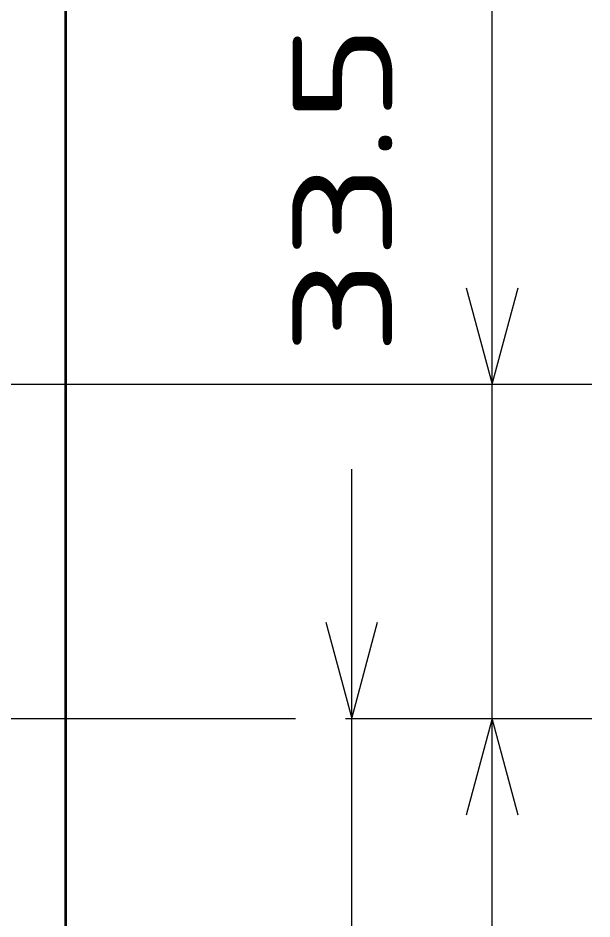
# Model space of a CAD drawing. Extents: x 23 to 417, y 3 to 294.
# Drawn here: x 238.98 to 250.48, y 93.8 to 111.85 of the extents above; entities that cross this region are included whole.
import ezdxf
from ezdxf.enums import TextEntityAlignment as Align

# ---------------------------------------------------------------- set-up
doc = ezdxf.new("R2010")
doc.units = 0
doc.linetypes.add('DASHDOT', pattern=[18.5, 12, -3, 0.5, -3])
doc.layers.get('0').update_dxf_attribs({"lineweight": 13})
doc.styles.get("Standard").update_dxf_attribs({"font": 'isocp.shx'})
doc.dimstyles.get("Standard").update_dxf_attribs({"dimtxt": 2.5, "dimasz": 2.5, "dimexe": 1.25, "dimexo": 0.625, "dimtad": 1, "dimtxsty": 'Standard', "dimcen": 2.5, "dimadec": 0, "dimazin": 0, "dimtfac": 1, "dimtmove": 0, "dimatfit": 0, "dimfxl": 0, "dimarcsym": 0})

# ---------------------------------------------------------------- blocks, each defined once
blk = doc.blocks.new('*D774')
at = {"color": 30, "lineweight": 13, "transparency": 16777216}
blk.add_line((245.666, 73.034), (245.666, 102.812), dxfattribs=at)
at = {"color": 30, "lineweight": 13, "ltscale": 0.053139, "transparency": 16777216}
blk.add_line((245.541, 97.812), (247.666, 97.812), dxfattribs=at)
at = {"color": 30, "lineweight": 13, "ltscale": 0.281729, "transparency": 16777216}
blk.add_line((236.397, 92.312), (247.666, 92.312), dxfattribs=at)
at = {"color": 30, "lineweight": 13, "transparency": 16777216}
for points in [[(245.149, 99.744), (245.666, 97.812), (246.184, 99.744)], [(246.184, 90.38), (245.666, 92.312), (245.149, 90.38)]]:
    blk.add_lwpolyline(points, dxfattribs=at)
for s, height, width, p, p2 in [(']', 2, 1.552524, (243.666, 92.086), (243.666, 92.862)), ('1.08', 2, 1.619006, (243.666, 84.448), (243.666, 91.086)), ('[', 2, 1.552521, (243.666, 82.672), (243.666, 83.448)), ('/', 1, 1.818182, (243.166, 80.672), (243.166, 81.672)), ('27.5', 2, 1.44843, (243.666, 73.034), (243.666, 79.672))]:
    blk.add_text(s, height=height, rotation=90, dxfattribs=dict(at, width=width)).set_placement(p, p2, align=Align.FIT)
blk = doc.blocks.new('*D776')
at = {"color": 230, "lineweight": 13, "transparency": 16777216}
blk.add_line((248.48, 92.812), (248.48, 124.927), dxfattribs=at)
at = {"color": 230, "lineweight": 13, "ltscale": 0.334159, "transparency": 16777216}
blk.add_line((237.114, 104.512), (250.48, 104.512), dxfattribs=at)
at = {"color": 230, "lineweight": 13, "ltscale": 0.123487, "transparency": 16777216}
blk.add_line((245.541, 97.812), (250.48, 97.812), dxfattribs=at)
at = {"color": 230, "lineweight": 13, "transparency": 16777216}
for points in [[(247.962, 106.444), (248.48, 104.512), (248.998, 106.444)], [(248.998, 95.88), (248.48, 97.812), (247.962, 95.88)]]:
    blk.add_lwpolyline(points, dxfattribs=at)
for s, height, width, p, p2 in [(']', 2, 1.552521, (246.48, 124.151), (246.48, 124.927)), ('1.32', 2, 1.572925, (246.48, 116.513), (246.48, 123.151)), ('[', 2, 1.552527, (246.48, 114.737), (246.48, 115.513)), ('/', 1, 1.818182, (245.98, 112.737), (245.98, 113.737)), ('33.5', 2, 1.44843, (246.48, 105.099), (246.48, 111.737))]:
    blk.add_text(s, height=height, rotation=90, dxfattribs=dict(at, width=width)).set_placement(p, p2, align=Align.FIT)
blk = doc.blocks.new('BLOCK4760')
at = {"color": 7, "lineweight": 35}
blk.add_line((95.026, -89), (95.026, 74), dxfattribs=at)

msp = doc.modelspace()

# ---------------------------------------------------------------- linework, layer by layer
at = {"color": 7, "linetype": 'DASHDOT', "lineweight": 13}
msp.add_line((197.1667, 97.8119), (244.5406, 97.8119), dxfattribs=at)

# ---------------------------------------------------------------- block references
at = {"lineweight": 0, "xscale": 0.2, "yscale": 0.2, "zscale": 0.2}
msp.add_blockref('BLOCK4760', (220.9318, 99.3118), dxfattribs=at)

# ---------------------------------------------------------------- dimensions: what is measured, and where the dimension line sits
at = {"color": 0, "lineweight": 0}
for base, p1, angle, picture, middle in [((248.4801, 97.8119), (236.1138, 104.5118), 269.99857, '*D776', (248.4801, 115.0131)), ((245.6662, 97.8119), (235.397, 92.3118), 89.99952, '*D774', (245.6662, 82.9482))]:
    dim = msp.add_linear_dim(base=base, p1=p1, p2=(244.5406, 97.8119), angle=angle, dimstyle='Standard', override={"dimlfac": 5}, dxfattribs=at)
    dim.commit()
    dim.dimension.update_dxf_attribs({"geometry": picture, "text_midpoint": middle, "dimtype": 160})

doc.saveas('drawing.dxf')
